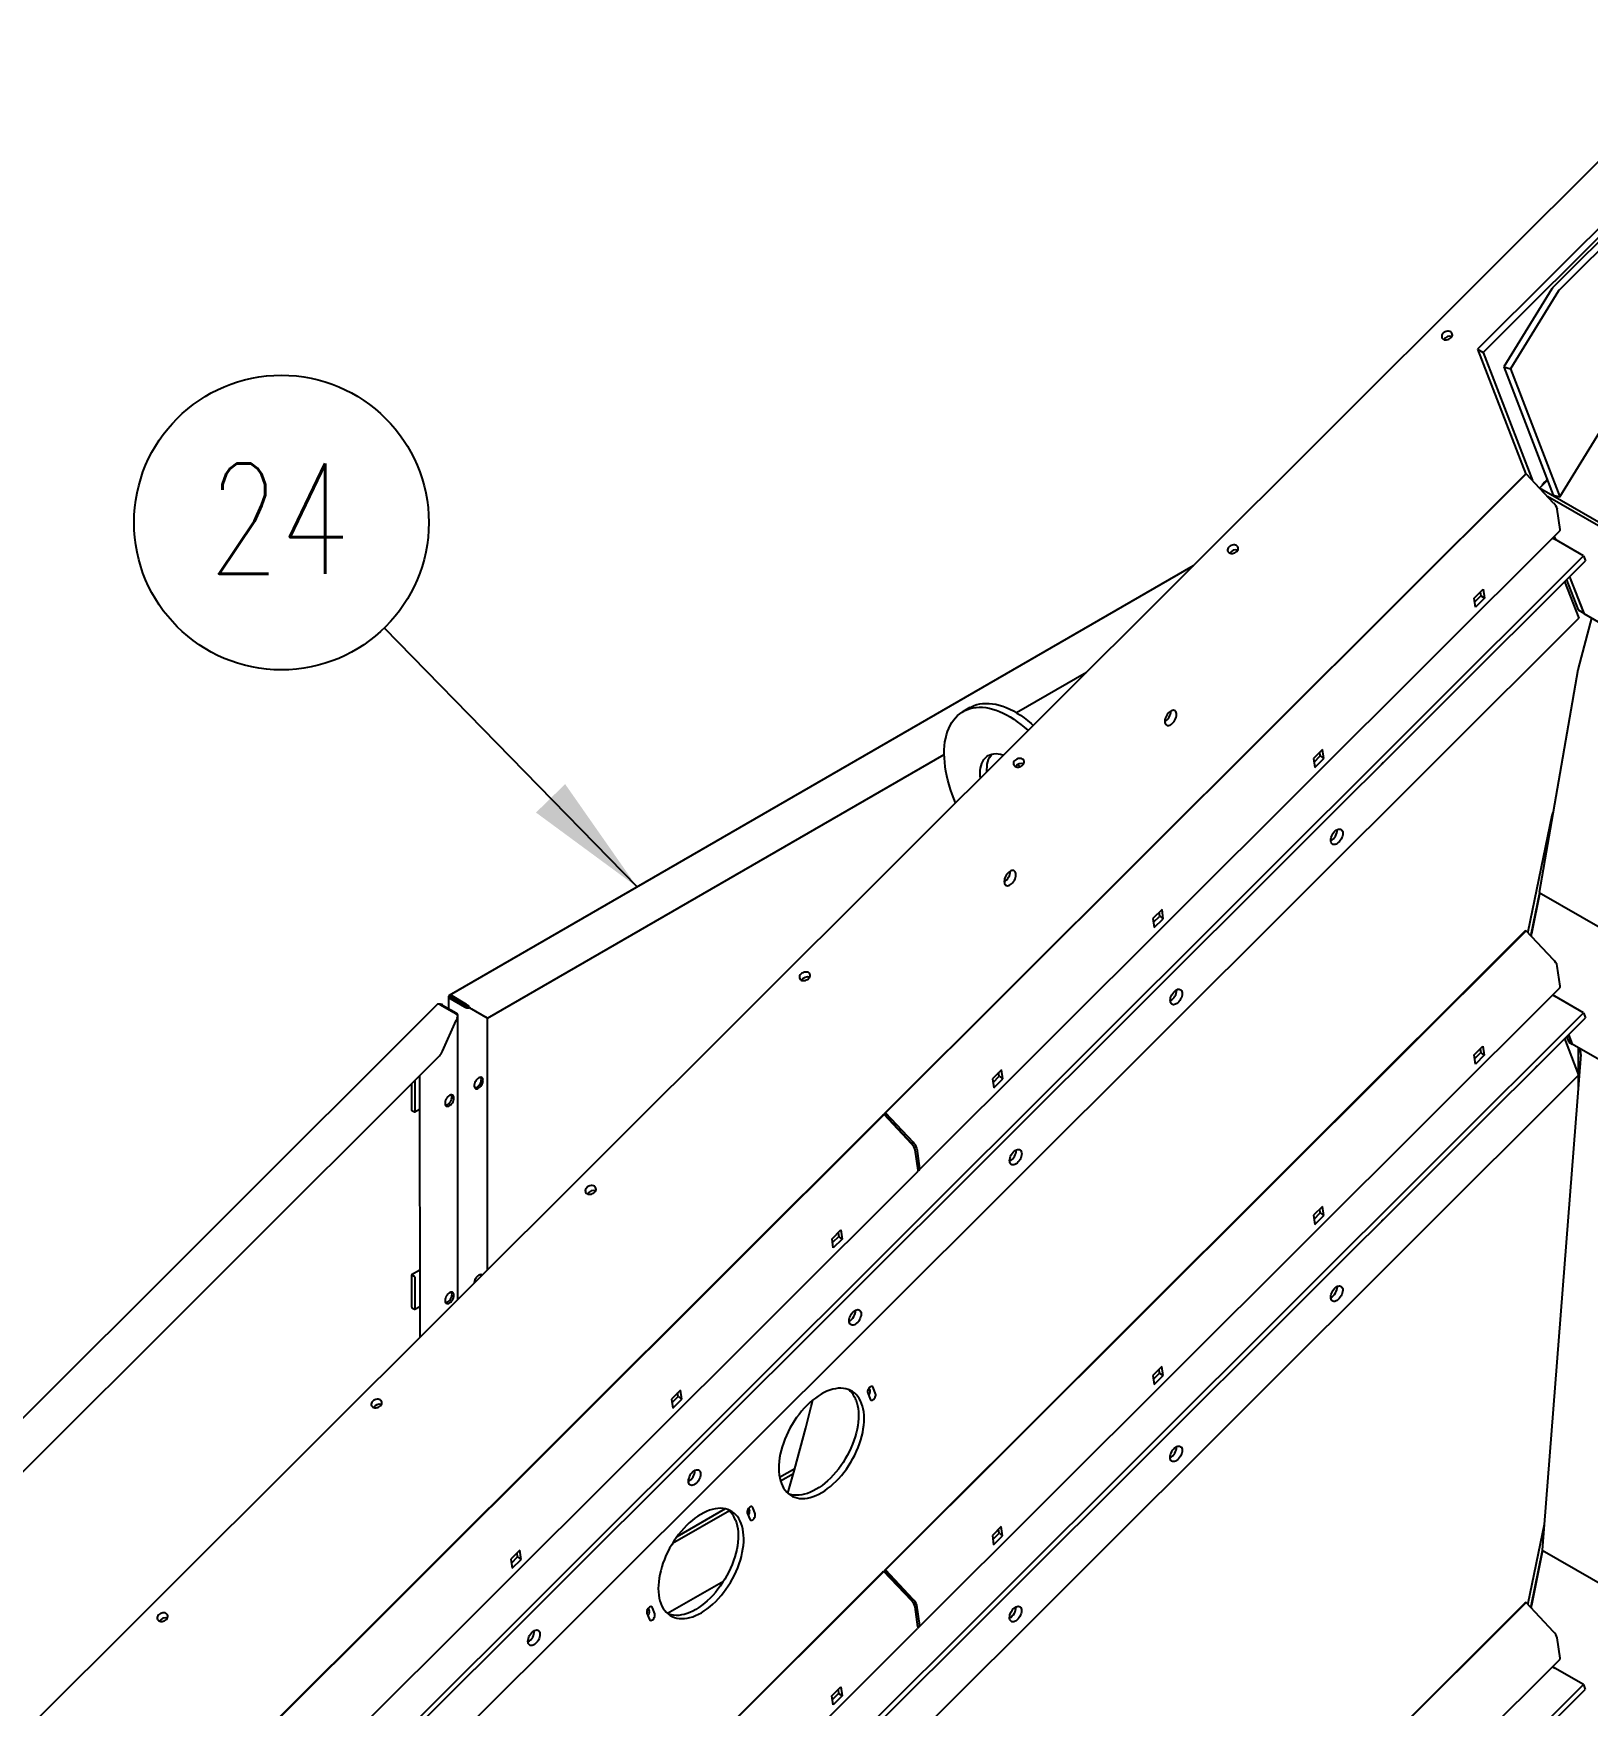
# Model space of a CAD drawing. Header units: millimetres. Extents: x 0 to 55611, y 0 to 32827.
# Drawn here: x 33443 to 35011, y 13699 to 15386 of the extents above; entities that cross this region are included whole.
import ezdxf

# ---------------------------------------------------------------- set-up
doc = ezdxf.new("R2010")
doc.units = ezdxf.units.MM
doc.header["$LTSCALE"] = 10
doc.linetypes.add('SLD-Continua', pattern=[0])
for name, color, linetype in [('EQUIPO', 30, 'SLD-Continua'), ('FIMSA-ACOTACIONES', 7, 'SLD-Continua'), ('STRUC', 5, 'SLD-Continua')]:
    doc.layers.add(name, color=color, linetype=linetype)
doc.styles.add('1', font='romans.shx', dxfattribs={"height": 125})
doc.styles.add('SLDTEXTSTYLE18', font='romans.shx', dxfattribs={"width": 0.75})
doc.dimstyles.new('50', dxfattribs={"dimscale": 0, "dimtxt": 125, "dimasz": 125, "dimexe": 125, "dimexo": 125, "dimgap": 50, "dimtad": 1, "dimdec": 0, "dimlfac": 49.861111, "dimzin": 1, "dimtxsty": '1', "dimcen": 2.5, "dimclrd": 1, "dimclre": 1, "dimadec": 0, "dimazin": 0, "dimtfac": 1, "dimtdec": 0, "dimtmove": 0, "dimatfit": 3, "dimfxl": 1, "dimtzin": 1, "dimarcsym": 0})

# ---------------------------------------------------------------- blocks, each defined once
blk = doc.blocks.new('SW_NOTE_0_63')
at = {"layer": 'FIMSA-ACOTACIONES', "color": 0}
blk.add_circle((-103.9, 106.4), 148.7, dxfattribs=at)
at = {"layer": 'FIMSA-ACOTACIONES', "color": 0, "insert": (-106.1, 165.9), "char_height": 111.12, "attachment_point": 2, "style": 'SLDTEXTSTYLE18'}
blk.add_mtext('24', dxfattribs=at)

msp = doc.modelspace()

# ---------------------------------------------------------------- linework, layer by layer
at = {"color": 7, "linetype": 'SLD-Continua', "lineweight": 25}
for p, q in [((33824.5, 14326.7), (33824.6, 14300.5)), ((33828.1, 14298.5), (33828.1, 14330.3)), ((33825, 14299.7), (33827.7, 14298.2)), ((33828, 14298.2), (33832.8, 14300.9)), ((33832.9, 14138.6), (33824.7, 14133.9)), ((33824.6, 14133.6), (33824.6, 14101.4)), ((33827.7, 14132.3), (33825, 14133.8)), ((33828.2, 14099.4), (33828.2, 14131.5)), ((33825, 14100.7), (33827.7, 14099.1)), ((33828, 14099.1), (33832.9, 14101.9))]:
    msp.add_line(p, q, dxfattribs=at)
for centre, radius, start, end in [((33825.5, 14300.6), 0.976, 182.615, 237.3957), ((33827.9, 14298.4), 0.277, 230.7889, 9.2219), ((33824.8, 14133.6), 0.277, 50.7889, 189.2219), ((33827.2, 14131.5), 0.976, 2.615, 57.3957), ((33825.6, 14101.5), 0.976, 182.615, 237.3957), ((33827.9, 14099.3), 0.277, 230.7889, 9.2219)]:
    msp.add_arc(centre, radius, start, end, dxfattribs=at)
at = {"layer": 'EQUIPO', "linetype": 'SLD-Continua', "lineweight": 25}
for p, q in [((32366.3, 12607.7), (35151.8, 15386.4)), ((35192.3, 15359.1), (34900.4, 15067.8)), ((35198, 15355.9), (34906, 15064.6)), ((35145, 15298.4), (34977, 15130.8)), ((35150.7, 15295.1), (34982.7, 15127.5)), ((34975.3, 15128.6), (34926.8, 15049.9)), ((34982.1, 15126.8), (34933.7, 15048.1)), ((34900.4, 15067.8), (34906, 15064.6)), ((34900.4, 15067.8), (34948.9, 14941.8)), ((34906, 15064.6), (34955.9, 14935.2)), ((34926.8, 15049.9), (34933.7, 15048.1)), ((34926.8, 15049.9), (34976.6, 14920.7)), ((34933.7, 15048.1), (34983.4, 14919)), ((34983.4, 14919), (35031.9, 14997.7)), ((34947.9, 14941.2), (34301.5, 14296.4)), ((34949.4, 14942.1), (34303, 14297.3)), ((34949.4, 14942.1), (34947.9, 14941.2)), ((34977.1, 14912.6), (34949.4, 14942.1)), ((34962.9, 14927.7), (34970.8, 14935.7)), ((34968.4, 14933.9), (34970.7, 14936.2)), ((35910.7, 14380.6), (34962.9, 14927.7)), ((35908.2, 14378.1), (34970.8, 14919.2)), ((34976.6, 14920.7), (34983.4, 14919)), ((34983.7, 14886), (34980.8, 14906.4)), ((34337, 14239.7), (34983.4, 14884.6)), ((34977.6, 14878.8), (34978.8, 14875.8)), ((35007.3, 14859.3), (34978.4, 14876)), ((32425.4, 12283.7), (35007.3, 14859.3)), ((32427.4, 12278.7), (35009.2, 14854.3)), ((35007.3, 14859.3), (35009.2, 14854.3)), ((34988.2, 14833.4), (35002.4, 14796.5)), ((34990, 14835.2), (35001.7, 14804.8)), ((34993.2, 14838.3), (35007.4, 14801.5)), ((34993.2, 14838.3), (35007.5, 14801.1)), ((34896.9, 14816.6), (34905.9, 14825.7)), ((34898.2, 14807.4), (34896.9, 14816.6)), ((34903.7, 14819.1), (34897.4, 14812.8)), ((34907.2, 14816.5), (34898.2, 14807.4)), ((34903.1, 14822.9), (34903.7, 14819.1)), ((34907.2, 14816.5), (34903.7, 14819.1)), ((34905.9, 14825.7), (34907.2, 14816.5)), ((35002.4, 14796.5), (32456.9, 12257.1)), ((35001.7, 14804.8), (35007.4, 14801.5)), ((35015.4, 14796.6), (35001.9, 14745.8)), ((35007.5, 14801.1), (35846.7, 14316.7)), ((35001.5, 14744.4), (34962.6, 14519.8)), ((34388, 14706.2), (34381.2, 14702.3)), ((34743.9, 14664), (34734.9, 14655)), ((34741.6, 14657.4), (34741.1, 14661.2)), ((34745.2, 14654.8), (34743.9, 14664)), ((34734.9, 14655), (34736.2, 14645.8)), ((34735.4, 14651.2), (34741.6, 14657.4)), ((34736.2, 14645.8), (34745.2, 14654.8)), ((34741.6, 14657.4), (34745.2, 14654.8)), ((34373.6, 14610.1), (34370.3, 14619)), ((34975.2, 14597.4), (34951.2, 14479.9)), ((34954.5, 14477.3), (34963.1, 14519.5)), ((34963.1, 14519.5), (34954.6, 14478)), ((34962.6, 14519.8), (35651.6, 14122.1)), ((34581.9, 14502.4), (34572.8, 14493.4)), ((34572.8, 14493.4), (34574.1, 14484.2)), ((34573.4, 14489.6), (34579.6, 14495.8)), ((34574.1, 14484.2), (34583.2, 14493.2)), ((34579.6, 14495.8), (34579.1, 14499.6)), ((34579.6, 14495.8), (34583.2, 14493.2)), ((34583.2, 14493.2), (34581.9, 14502.4)), ((34947.8, 14480.3), (34301.4, 13835.4)), ((34949.3, 14481.1), (34302.9, 13836.3)), ((34949.3, 14481.1), (34947.8, 14480.3)), ((34977, 14451.6), (34949.3, 14481.1)), ((34983.6, 14425), (34980.7, 14445.4)), ((34336.9, 13778.8), (34983.3, 14423.6)), ((34976.5, 14416.8), (34976.9, 14415.7)), ((35007.2, 14398.3), (34978.3, 14415)), ((32712.8, 12109.5), (35007.2, 14398.3)), ((32717.2, 12106.9), (35009.1, 14393.3)), ((35007.2, 14398.3), (35009.1, 14393.3)), ((34990.2, 14374.4), (34992.4, 14368.7)), ((34992.1, 14376.3), (34995.8, 14366.7)), ((34995.8, 14366.7), (34992.1, 14376.3)), ((34896.8, 14355.7), (34905.8, 14364.7)), ((34903.6, 14358.1), (34897.3, 14351.8)), ((34903, 14361.9), (34903.6, 14358.1)), ((34907.1, 14355.5), (34903.6, 14358.1)), ((34905.8, 14364.7), (34907.1, 14355.5)), ((34988.1, 14372.4), (35002.3, 14335.5)), ((34992.4, 14368.7), (34995.8, 14366.7)), ((35086.5, 14314.3), (34995.8, 14366.7)), ((35001.9, 14363.1), (35001.9, 14336.6)), ((35002.8, 14362.7), (35004.3, 14358.6)), ((34419.8, 14340.8), (34410.8, 14331.8)), ((34421.2, 14331.6), (34419.8, 14340.8)), ((34898.1, 14346.5), (34896.8, 14355.7)), ((34907.1, 14355.5), (34898.1, 14346.5)), ((35004.6, 14356.2), (34965.5, 13856.2)), ((35002.3, 14335.5), (32749.6, 12088.2)), ((34410.8, 14331.8), (34412.1, 14322.5)), ((34411.4, 14327.9), (34417.6, 14334.2)), ((34412.1, 14322.5), (34421.2, 14331.6)), ((34417.6, 14334.2), (34417, 14338)), ((34417.6, 14334.2), (34421.2, 14331.6)), ((35001.9, 14335.1), (35001.9, 14321.6)), ((34300, 14294.8), (33653.6, 13650)), ((34301.4, 14295.7), (33655, 13650.8)), ((34301.4, 14295.7), (34300, 14294.8)), ((34329.1, 14266.2), (34301.4, 14295.7)), ((34303, 14297.3), (34301.5, 14296.4)), ((34301.5, 14296.4), (34329.2, 14266.9)), ((34303, 14297.3), (34330.7, 14267.7)), ((34335.7, 14239.6), (34332.8, 14260)), ((34334.4, 14261.5), (34337.3, 14241.2)), ((33689, 13593.3), (34335.4, 14238.2)), ((34743.8, 14203), (34734.8, 14194)), ((34734.8, 14194), (34736.1, 14184.8)), ((34735.3, 14190.2), (34741.5, 14196.4)), ((34736.1, 14184.8), (34745.1, 14193.8)), ((34741.5, 14196.4), (34741, 14200.3)), ((34741.5, 14196.4), (34745.1, 14193.8)), ((34745.1, 14193.8), (34743.8, 14203)), ((34248.9, 14170.2), (34257.9, 14179.2)), ((34255.7, 14172.6), (34249.4, 14166.4)), ((34255.1, 14176.4), (34255.7, 14172.6)), ((34259.2, 14170), (34255.7, 14172.6)), ((34257.9, 14179.2), (34259.2, 14170)), ((34250.2, 14161), (34248.9, 14170.2)), ((34259.2, 14170), (34250.2, 14161)), ((34581.8, 14041.4), (34572.7, 14032.4)), ((34579.5, 14034.8), (34579, 14038.6)), ((34583.1, 14032.2), (34581.8, 14041.4)), ((34292.9, 14013.9), (34290.4, 14020.3)), ((34572.7, 14032.4), (34574, 14023.2)), ((34573.3, 14028.6), (34579.5, 14034.8)), ((34574, 14023.2), (34583.1, 14032.2)), ((34579.5, 14034.8), (34583.1, 14032.2)), ((34095.9, 14017.6), (34086.9, 14008.6)), ((34086.9, 14008.6), (34088.2, 13999.4)), ((34087.4, 14004.8), (34093.7, 14011)), ((34088.2, 13999.4), (34097.2, 14008.4)), ((34093.7, 14011), (34093.1, 14014.8)), ((34093.7, 14011), (34097.2, 14008.4)), ((34097.2, 14008.4), (34095.9, 14017.6)), ((34284.9, 14014.8), (34287.4, 14008.4)), ((34286.2, 14019.7), (34287.2, 14017.2)), ((34163.4, 13893.6), (34165.9, 13887.2)), ((34164.7, 13898.4), (34165.7, 13895.9)), ((34171.3, 13892.7), (34168.9, 13899)), ((34419.7, 13879.8), (34410.7, 13870.8)), ((34410.7, 13870.8), (34412, 13861.6)), ((34411.3, 13866.9), (34417.5, 13873.2)), ((34412, 13861.6), (34421.1, 13870.6)), ((34417.5, 13873.2), (34416.9, 13877)), ((34417.5, 13873.2), (34421.1, 13870.6)), ((34421.1, 13870.6), (34419.7, 13879.8)), ((34967.5, 13882.1), (34951.2, 13802.3)), ((33933.9, 13856), (33924.8, 13847)), ((33931.6, 13849.4), (33931.1, 13853.2)), ((33935.2, 13846.8), (33933.9, 13856)), ((34954.5, 13799.7), (34966, 13855.9)), ((34966, 13855.9), (34954.6, 13800.4)), ((34965.5, 13856.2), (35231.3, 13702.8)), ((34301.3, 13834.7), (33654.9, 13189.8)), ((33924.8, 13847), (33926.2, 13837.8)), ((33925.4, 13843.1), (33931.6, 13849.4)), ((33926.2, 13837.8), (33935.2, 13846.8)), ((33931.6, 13849.4), (33935.2, 13846.8)), ((34301.3, 13834.7), (34299.9, 13833.8)), ((34329, 13805.2), (34301.3, 13834.7)), ((34302.9, 13836.3), (34301.4, 13835.4)), ((34301.4, 13835.4), (34329.1, 13805.9)), ((34302.9, 13836.3), (34330.6, 13806.7)), ((34299.9, 13833.8), (33653.5, 13189)), ((34947.8, 13802.4), (34301.4, 13157.6)), ((34949.2, 13803.3), (34302.8, 13158.4)), ((34334.3, 13800.6), (34337.2, 13780.2)), ((34949.2, 13803.3), (34947.8, 13802.4)), ((34976.9, 13773.7), (34949.2, 13803.3)), ((34062.1, 13792.6), (34064.6, 13786.2)), ((34063.5, 13797.4), (34064.4, 13794.9)), ((34070.1, 13791.7), (34067.6, 13798)), ((34335.6, 13778.6), (34332.7, 13799)), ((33688.9, 13132.3), (34335.3, 13777.2)), ((34983.6, 13747.2), (34980.6, 13767.6)), ((34336.8, 13100.9), (34983.2, 13745.8)), ((34976.5, 13739.1), (34977, 13737.8)), ((35007.1, 13720.5), (34978.2, 13737.1)), ((34084.8, 12800.4), (35007.1, 13720.5)), ((34248.8, 13709.2), (34257.8, 13718.3)), ((34257.8, 13718.3), (34259.1, 13709)), ((35007.1, 13720.5), (35009, 13715.5)), ((34089.2, 12797.9), (35009, 13715.5)), ((34250.1, 13700), (34248.8, 13709.2)), ((34255.6, 13711.6), (34249.3, 13705.4)), ((34259.1, 13709), (34250.1, 13700)), ((34255, 13715.5), (34255.6, 13711.6)), ((34259.1, 13709), (34255.6, 13711.6))]:
    msp.add_line(p, q, dxfattribs=at)
at = {"layer": 'EQUIPO', "linetype": 'SLD-Continua', "lineweight": 25, "flags": 128}
for points in [[(34865.7, 15077.9), (34866.7, 15077.4), (34867.8, 15077.2), (34869, 15077.2), (34870.2, 15077.5), (34871.4, 15077.9), (34872.5, 15078.5), (34873.4, 15079.3), (34874.2, 15080.2), (34874.6, 15081.1), (34874.9, 15082.1), (34874.8, 15083.1), (34874.5, 15083.9), (34874, 15084.7), (34873.2, 15085.3), (34872.2, 15085.7), (34871.1, 15085.9), (34869.9, 15085.9), (34868.7, 15085.7), (34867.5, 15085.2), (34866.4, 15084.6), (34865.5, 15083.9), (34864.8, 15083), (34864.3, 15082), (34864.1, 15081), (34864.1, 15080.1), (34864.4, 15079.2), (34865, 15078.5), (34865.7, 15077.9)], [(34649.7, 14862.4), (34650.7, 14861.9), (34651.8, 14861.7), (34653, 14861.7), (34654.2, 14862), (34655.4, 14862.4), (34656.5, 14863), (34657.4, 14863.8), (34658.1, 14864.7), (34658.6, 14865.6), (34658.9, 14866.6), (34658.8, 14867.5), (34658.5, 14868.4), (34657.9, 14869.2), (34657.2, 14869.8), (34656.2, 14870.2), (34655.1, 14870.4), (34653.9, 14870.4), (34652.7, 14870.2), (34651.5, 14869.7), (34650.4, 14869.1), (34649.5, 14868.4), (34648.7, 14867.5), (34648.3, 14866.5), (34648, 14865.5), (34648.1, 14864.6), (34648.4, 14863.7), (34648.9, 14863), (34649.7, 14862.4)], [(34976, 14877.2), (34976.7, 14876.9), (34978.4, 14876)], [(34370.3, 14619), (34368.6, 14623.7), (34367.2, 14628.3), (34365.9, 14632.9), (34364.8, 14637.5), (34363.9, 14642.1), (34363.1, 14646.6), (34362.6, 14651), (34362.3, 14655.3), (34362.1, 14659.5), (34362.2, 14663.6), (34362.5, 14667.6), (34362.9, 14671.5), (34363.6, 14675.2), (34364.5, 14678.7), (34365.5, 14682.1), (34366.7, 14685.2), (34368.2, 14688.2), (34369.8, 14691), (34371.5, 14693.6), (34373.5, 14696), (34375.6, 14698.1), (34377.9, 14700), (34380.3, 14701.7), (34382.8, 14703.2), (34385.5, 14704.3), (34388.4, 14705.3), (34391.3, 14706), (34394.4, 14706.4), (34397.5, 14706.6), (34400.7, 14706.5), (34404.1, 14706.2), (34407.5, 14705.6), (34410.9, 14704.7), (34414.4, 14703.6), (34418, 14702.3), (34421.5, 14700.7), (34425.1, 14698.9), (34428.7, 14696.8), (34432.3, 14694.5), (34435.9, 14692), (34439.4, 14689.3), (34442.9, 14686.4), (34446.4, 14683.3), (34446.7, 14683)], [(34388, 14706.2), (34389.6, 14707.1), (34392.3, 14708.3), (34395.1, 14709.2), (34398.1, 14709.9), (34401.1, 14710.3), (34404.3, 14710.5), (34407.5, 14710.4), (34410.9, 14710.1), (34414.3, 14709.5), (34417.7, 14708.6), (34421.2, 14707.6), (34424.8, 14706.2), (34428.3, 14704.6), (34431.9, 14702.8), (34435.5, 14700.7), (34439.1, 14698.5), (34442.7, 14696), (34446.2, 14693.2), (34449.7, 14690.3), (34452, 14688.3)], [(34596.2, 14701.4), (34595.7, 14702.3), (34595.1, 14702.9), (34594.3, 14703.3), (34593.4, 14703.5), (34592.4, 14703.4), (34591.3, 14703), (34590.2, 14702.4), (34589.1, 14701.6), (34588.1, 14700.5), (34587.2, 14699.4), (34586.3, 14698), (34585.6, 14696.7), (34585.1, 14695.2), (34584.8, 14693.9), (34584.7, 14692.5), (34584.8, 14691.3), (34585.1, 14690.2), (34585.5, 14689.4), (34586.2, 14688.7), (34587, 14688.3), (34587.9, 14688.1), (34588.9, 14688.2), (34590, 14688.6), (34591.1, 14689.2), (34592.1, 14690), (34593.2, 14691.1), (34594.1, 14692.3), (34594.9, 14693.6), (34595.6, 14695), (34596.1, 14696.4), (34596.4, 14697.8), (34596.6, 14699.1), (34596.5, 14700.3), (34596.2, 14701.4)], [(34398.6, 14635), (34398.4, 14637.1), (34398.4, 14639.9), (34398.5, 14642.6), (34398.9, 14645.2), (34399.4, 14647.6), (34400.2, 14649.8), (34401.1, 14651.9), (34402.2, 14653.7), (34403.5, 14655.3), (34405, 14656.7), (34406.6, 14657.8), (34408.3, 14658.7), (34410.2, 14659.3), (34412.3, 14659.7), (34414.4, 14659.8), (34416.6, 14659.7), (34418.9, 14659.3), (34421.2, 14658.6), (34422, 14658.4)], [(34405.2, 14641.6), (34405.1, 14643.9), (34405.3, 14646.6), (34405.6, 14649.1), (34406.2, 14651.5), (34406.9, 14653.7), (34407.9, 14655.8), (34409, 14657.6), (34410.3, 14659.2), (34410.5, 14659.4)], [(34433.7, 14646.8), (34434.7, 14646.4), (34435.8, 14646.2), (34437, 14646.2), (34438.2, 14646.5), (34439.4, 14646.9), (34440.4, 14647.5), (34441.4, 14648.3), (34442.1, 14649.2), (34442.6, 14650.1), (34442.8, 14651.1), (34442.8, 14652), (34442.5, 14652.9), (34441.9, 14653.7), (34441.1, 14654.3), (34440.2, 14654.7), (34439, 14654.9), (34437.8, 14654.9), (34436.6, 14654.7), (34435.5, 14654.2), (34434.4, 14653.6), (34433.4, 14652.8), (34432.7, 14652), (34432.2, 14651), (34432, 14650), (34432, 14649.1), (34432.3, 14648.2), (34432.9, 14647.4), (34433.7, 14646.8)], [(34436.5, 14648.7), (34437.8, 14647.4), (34438.6, 14646.6)], [(34764, 14581.6), (34764.3, 14580.5), (34764.4, 14579.2), (34764.2, 14577.9), (34763.9, 14576.5), (34763.4, 14575), (34762.7, 14573.6), (34761.8, 14572.2), (34760.9, 14571), (34759.8, 14570), (34758.7, 14569.1), (34757.6, 14568.5), (34756.5, 14568.1), (34755.5, 14568), (34754.5, 14568.2), (34753.7, 14568.6), (34753, 14569.3), (34752.6, 14570.2), (34752.3, 14571.3), (34752.2, 14572.5), (34752.3, 14573.9), (34752.6, 14575.3), (34753.2, 14576.7), (34753.9, 14578.2), (34754.7, 14579.5), (34755.7, 14580.7), (34756.7, 14581.8), (34757.8, 14582.6), (34759, 14583.2), (34760.1, 14583.6), (34761.1, 14583.7), (34762, 14583.6), (34762.8, 14583.1), (34763.5, 14582.5), (34764, 14581.6)], [(34434.2, 14539.7), (34433.7, 14540.6), (34433.1, 14541.3), (34432.3, 14541.7), (34431.4, 14541.8), (34430.4, 14541.7), (34429.3, 14541.4), (34428.2, 14540.8), (34427.1, 14539.9), (34426.1, 14538.9), (34425.1, 14537.7), (34424.3, 14536.4), (34423.6, 14535), (34423.1, 14533.6), (34422.8, 14532.2), (34422.7, 14530.9), (34422.8, 14529.7), (34423, 14528.6), (34423.5, 14527.7), (34424.1, 14527.1), (34424.9, 14526.7), (34425.9, 14526.5), (34426.9, 14526.6), (34427.9, 14527), (34429, 14527.6), (34430.1, 14528.4), (34431.1, 14529.4), (34432.1, 14530.6), (34432.9, 14531.9), (34433.6, 14533.3), (34434.1, 14534.7), (34434.4, 14536.1), (34434.5, 14537.5), (34434.5, 14538.7), (34434.2, 14539.7)], [(34951.2, 14479.9), (34951.1, 14479.3), (34951.1, 14479.2)], [(34217.7, 14431.3), (34218.6, 14430.9), (34219.7, 14430.7), (34220.9, 14430.7), (34222.2, 14430.9), (34223.3, 14431.4), (34224.4, 14432), (34225.3, 14432.8), (34226.1, 14433.6), (34226.6, 14434.6), (34226.8, 14435.6), (34226.8, 14436.5), (34226.4, 14437.4), (34225.9, 14438.2), (34225.1, 14438.8), (34224.1, 14439.2), (34223, 14439.4), (34221.8, 14439.4), (34220.6, 14439.2), (34219.4, 14438.7), (34218.3, 14438.1), (34217.4, 14437.3), (34216.7, 14436.5), (34216.2, 14435.5), (34216, 14434.5), (34216, 14433.6), (34216.3, 14432.7), (34216.9, 14431.9), (34217.7, 14431.3)], [(34602, 14419.9), (34602.2, 14418.9), (34602.3, 14417.6), (34602.2, 14416.2), (34601.9, 14414.8), (34601.4, 14413.4), (34600.7, 14412), (34599.8, 14410.6), (34598.8, 14409.4), (34597.8, 14408.3), (34596.7, 14407.5), (34595.6, 14406.9), (34594.5, 14406.5), (34593.4, 14406.4), (34592.5, 14406.6), (34591.7, 14407), (34591, 14407.6), (34590.5, 14408.5), (34590.3, 14409.6), (34590.2, 14410.9), (34590.3, 14412.2), (34590.6, 14413.7), (34591.1, 14415.1), (34591.8, 14416.5), (34592.7, 14417.9), (34593.7, 14419.1), (34594.7, 14420.1), (34595.8, 14421), (34596.9, 14421.6), (34598, 14422), (34599.1, 14422.1), (34600, 14421.9), (34600.8, 14421.5), (34601.5, 14420.8), (34602, 14419.9)], [(34975.9, 14416.2), (34976.6, 14415.9), (34978.3, 14415)], [(34439.9, 14258.3), (34440.2, 14257.2), (34440.3, 14256), (34440.2, 14254.6), (34439.9, 14253.2), (34439.3, 14251.7), (34438.6, 14250.3), (34437.8, 14249), (34436.8, 14247.8), (34435.8, 14246.7), (34434.7, 14245.9), (34433.5, 14245.2), (34432.4, 14244.9), (34431.4, 14244.8), (34430.5, 14244.9), (34429.6, 14245.3), (34429, 14246), (34428.5, 14246.9), (34428.2, 14248), (34428.1, 14249.2), (34428.3, 14250.6), (34428.6, 14252), (34429.1, 14253.5), (34429.8, 14254.9), (34430.7, 14256.2), (34431.6, 14257.5), (34432.7, 14258.5), (34433.8, 14259.4), (34434.9, 14260), (34436, 14260.4), (34437, 14260.5), (34438, 14260.3), (34438.8, 14259.9), (34439.5, 14259.2), (34439.9, 14258.3)], [(34335.7, 14239.4), (34335.9, 14239.4), (34336.6, 14239.5), (34337.1, 14239.8), (34337.3, 14240.4), (34337.3, 14241.2)], [(34001.6, 14215.8), (34002.6, 14215.4), (34003.7, 14215.2), (34004.9, 14215.2), (34006.1, 14215.4), (34007.3, 14215.9), (34008.4, 14216.5), (34009.3, 14217.3), (34010, 14218.1), (34010.5, 14219.1), (34010.8, 14220.1), (34010.7, 14221), (34010.4, 14221.9), (34009.9, 14222.7), (34009.1, 14223.3), (34008.1, 14223.7), (34007, 14223.9), (34005.8, 14223.9), (34004.6, 14223.6), (34003.4, 14223.2), (34002.3, 14222.6), (34001.4, 14221.8), (34000.7, 14220.9), (34000.2, 14220), (33999.9, 14219), (34000, 14218.1), (34000.3, 14217.2), (34000.8, 14216.4), (34001.6, 14215.8)], [(34763.9, 14120.6), (34764.2, 14119.5), (34764.3, 14118.3), (34764.1, 14116.9), (34763.8, 14115.5), (34763.3, 14114), (34762.6, 14112.6), (34761.7, 14111.3), (34760.8, 14110), (34759.7, 14109), (34758.6, 14108.1), (34757.5, 14107.5), (34756.4, 14107.1), (34755.4, 14107), (34754.4, 14107.2), (34753.6, 14107.6), (34752.9, 14108.3), (34752.5, 14109.2), (34752.2, 14110.3), (34752.1, 14111.5), (34752.2, 14112.9), (34752.5, 14114.3), (34753.1, 14115.8), (34753.8, 14117.2), (34754.6, 14118.5), (34755.6, 14119.7), (34756.6, 14120.8), (34757.7, 14121.6), (34758.9, 14122.3), (34760, 14122.6), (34761, 14122.7), (34761.9, 14122.6), (34762.7, 14122.2), (34763.4, 14121.5), (34763.9, 14120.6)], [(34277.9, 14096.7), (34278.2, 14095.6), (34278.3, 14094.3), (34278.2, 14093), (34277.8, 14091.6), (34277.3, 14090.1), (34276.6, 14088.7), (34275.8, 14087.3), (34274.8, 14086.1), (34273.7, 14085.1), (34272.6, 14084.2), (34271.5, 14083.6), (34270.4, 14083.2), (34269.4, 14083.1), (34268.4, 14083.3), (34267.6, 14083.7), (34267, 14084.4), (34266.5, 14085.3), (34266.2, 14086.4), (34266.1, 14087.6), (34266.3, 14089), (34266.6, 14090.4), (34267.1, 14091.9), (34267.8, 14093.3), (34268.6, 14094.6), (34269.6, 14095.8), (34270.7, 14096.9), (34271.8, 14097.7), (34272.9, 14098.4), (34274, 14098.7), (34275, 14098.8), (34276, 14098.7), (34276.8, 14098.2), (34277.4, 14097.6), (34277.9, 14096.7)], [(34290.4, 14020.3), (34290.1, 14020.9), (34289.5, 14021.2), (34288.9, 14021.3), (34288.2, 14021.1), (34287.4, 14020.7), (34286.7, 14020.1), (34286, 14019.3), (34285.4, 14018.4), (34285, 14017.4), (34284.8, 14016.5), (34284.8, 14015.6), (34284.9, 14014.8)], [(33785.6, 14000.3), (33786.6, 13999.9), (33787.7, 13999.7), (33788.9, 13999.7), (33790.1, 13999.9), (33791.3, 14000.4), (33792.3, 14001), (33793.3, 14001.7), (33794, 14002.6), (33794.5, 14003.6), (33794.7, 14004.6), (33794.7, 14005.5), (33794.4, 14006.4), (33793.8, 14007.1), (33793, 14007.7), (33792.1, 14008.2), (33790.9, 14008.4), (33789.8, 14008.4), (33788.5, 14008.1), (33787.4, 14007.7), (33786.3, 14007.1), (33785.4, 14006.3), (33784.6, 14005.4), (33784.1, 14004.5), (33783.9, 14003.5), (33783.9, 14002.6), (33784.2, 14001.7), (33784.8, 14000.9), (33785.6, 14000.3)], [(34278.8, 14004.2), (34277.7, 14006.8), (34276.4, 14009.1), (34274.9, 14011.2), (34273.3, 14013.1), (34271.5, 14014.7), (34269.5, 14016.1), (34267.4, 14017.3), (34265.2, 14018.2), (34262.9, 14018.9), (34260.4, 14019.3), (34257.8, 14019.5), (34255.1, 14019.4), (34252.4, 14019), (34249.6, 14018.4), (34246.7, 14017.5), (34243.8, 14016.4), (34240.9, 14015), (34237.9, 14013.4), (34235, 14011.6), (34232.1, 14009.5), (34229.2, 14007.3), (34226.3, 14004.8), (34223.5, 14002.1), (34220.8, 13999.3), (34218.1, 13996.2), (34215.6, 13993.1), (34213.1, 13989.8), (34210.8, 13986.4), (34208.6, 13982.8), (34206.5, 13979.2), (34204.6, 13975.5), (34202.9, 13971.8), (34201.3, 13968), (34199.8, 13964.2), (34198.6, 13960.4), (34197.5, 13956.6), (34196.7, 13952.9), (34196, 13949.2), (34195.5, 13945.6), (34195.2, 13942), (34195.2, 13938.6), (34195.3, 13935.3), (34195.6, 13932.1), (34196.1, 13929), (34196.8, 13926.1), (34197.8, 13923.4), (34198.9, 13920.9), (34200.1, 13918.6), (34201.6, 13916.5), (34203.2, 13914.6), (34205, 13913), (34207, 13911.5), (34209.1, 13910.4), (34211.3, 13909.4), (34213.7, 13908.8), (34216.1, 13908.3), (34218.7, 13908.2), (34221.4, 13908.3), (34224.1, 13908.7), (34226.9, 13909.3), (34229.8, 13910.2), (34232.7, 13911.3), (34235.6, 13912.6), (34238.6, 13914.3), (34241.5, 13916.1), (34244.5, 13918.2), (34247.4, 13920.4), (34250.2, 13922.9), (34253, 13925.6), (34255.7, 13928.4), (34258.4, 13931.4), (34260.9, 13934.6), (34263.4, 13937.9), (34265.7, 13941.3), (34267.9, 13944.8), (34270, 13948.5), (34271.9, 13952.1), (34273.7, 13955.9), (34275.3, 13959.7), (34276.7, 13963.5), (34277.9, 13967.3), (34279, 13971), (34279.9, 13974.8), (34280.5, 13978.5), (34281, 13982.1), (34281.3, 13985.7), (34281.4, 13989.1), (34281.2, 13992.4), (34280.9, 13995.6), (34280.4, 13998.7), (34279.7, 14001.5), (34278.8, 14004.2)], [(34204.2, 13913.6), (34205, 13916.1), (34211, 13937.1), (34216.8, 13958.3), (34222.4, 13979.6), (34227.9, 14001.1), (34229.5, 14007.5)], [(34273.1, 14007.5), (34274, 14004.8), (34274.7, 14001.9), (34275.3, 13998.9), (34275.6, 13995.7), (34275.7, 13992.4), (34275.6, 13988.9), (34275.4, 13985.4), (34274.9, 13981.8), (34274.2, 13978.1), (34273.3, 13974.3), (34272.3, 13970.5), (34271, 13966.7), (34269.6, 13962.9), (34268, 13959.1), (34266.2, 13955.4), (34264.3, 13951.7), (34262.3, 13948.1), (34260.1, 13944.6), (34257.7, 13941.2), (34255.3, 13937.9), (34252.7, 13934.7), (34250.1, 13931.7), (34247.3, 13928.8), (34244.5, 13926.2), (34241.7, 13923.7), (34238.8, 13921.4), (34235.9, 13919.4), (34232.9, 13917.5), (34230, 13915.9), (34227.1, 13914.5), (34224.2, 13913.4), (34221.3, 13912.5), (34218.5, 13911.9), (34215.7, 13911.6), (34213.1, 13911.5), (34210.5, 13911.6), (34208, 13912), (34205.7, 13912.7), (34205.1, 13912.9)], [(34287.4, 14008.4), (34287.7, 14007.9), (34288.2, 14007.5), (34288.9, 14007.4), (34289.6, 14007.6), (34290.4, 14008), (34291.1, 14008.6), (34291.8, 14009.4), (34292.4, 14010.3), (34292.8, 14011.3), (34293, 14012.2), (34293, 14013.1), (34292.9, 14013.9)], [(34601.9, 13959), (34602.1, 13957.9), (34602.2, 13956.6), (34602.1, 13955.3), (34601.8, 13953.8), (34601.3, 13952.4), (34600.6, 13951), (34599.7, 13949.6), (34598.7, 13948.4), (34597.7, 13947.4), (34596.6, 13946.5), (34595.5, 13945.9), (34594.4, 13945.5), (34593.3, 13945.4), (34592.4, 13945.6), (34591.6, 13946), (34590.9, 13946.7), (34590.4, 13947.6), (34590.2, 13948.6), (34590.1, 13949.9), (34590.2, 13951.3), (34590.5, 13952.7), (34591, 13954.1), (34591.7, 13955.5), (34592.6, 13956.9), (34593.6, 13958.1), (34594.6, 13959.2), (34595.7, 13960), (34596.8, 13960.6), (34597.9, 13961), (34599, 13961.1), (34599.9, 13960.9), (34600.7, 13960.5), (34601.4, 13959.9), (34601.9, 13959)], [(34115.9, 13935.1), (34116.2, 13934), (34116.3, 13932.7), (34116.1, 13931.4), (34115.8, 13929.9), (34115.3, 13928.5), (34114.6, 13927.1), (34113.7, 13925.7), (34112.8, 13924.5), (34111.7, 13923.4), (34110.6, 13922.6), (34109.5, 13922), (34108.4, 13921.6), (34107.4, 13921.5), (34106.4, 13921.7), (34105.6, 13922.1), (34104.9, 13922.8), (34104.5, 13923.6), (34104.2, 13924.7), (34104.1, 13926), (34104.2, 13927.3), (34104.6, 13928.8), (34105.1, 13930.2), (34105.8, 13931.6), (34106.6, 13933), (34107.6, 13934.2), (34108.6, 13935.3), (34109.7, 13936.1), (34110.9, 13936.7), (34112, 13937.1), (34113, 13937.2), (34113.9, 13937), (34114.8, 13936.6), (34115.4, 13935.9), (34115.9, 13935.1)], [(34157.2, 13883), (34156.1, 13885.5), (34154.9, 13887.9), (34153.4, 13890), (34151.8, 13891.8), (34150, 13893.5), (34148, 13894.9), (34145.9, 13896.1), (34143.7, 13897), (34141.3, 13897.7), (34138.9, 13898.1), (34136.3, 13898.3), (34133.6, 13898.2), (34130.9, 13897.8), (34128.1, 13897.2), (34125.2, 13896.3), (34122.3, 13895.2), (34119.4, 13893.8), (34116.4, 13892.2), (34113.5, 13890.4), (34110.6, 13888.3), (34107.7, 13886), (34104.8, 13883.5), (34102, 13880.9), (34099.3, 13878), (34096.6, 13875), (34094.1, 13871.9), (34091.6, 13868.6), (34089.3, 13865.1), (34087.1, 13861.6), (34085, 13858), (34083.1, 13854.3), (34081.3, 13850.6), (34079.7, 13846.8), (34078.3, 13843), (34077.1, 13839.2), (34076, 13835.4), (34075.2, 13831.7), (34074.5, 13828), (34074, 13824.3), (34073.7, 13820.8), (34073.6, 13817.4), (34073.8, 13814), (34074.1, 13810.8), (34074.6, 13807.8), (34075.3, 13804.9), (34076.2, 13802.2), (34077.3, 13799.7), (34078.6, 13797.4), (34080.1, 13795.3), (34081.7, 13793.4), (34083.5, 13791.7), (34085.5, 13790.3), (34087.6, 13789.1), (34089.8, 13788.2), (34092.2, 13787.5), (34094.6, 13787.1), (34097.2, 13787), (34099.9, 13787.1), (34102.6, 13787.4), (34105.4, 13788.1), (34108.3, 13788.9), (34111.2, 13790.1), (34114.1, 13791.4), (34117.1, 13793), (34120, 13794.9), (34122.9, 13796.9), (34125.8, 13799.2), (34128.7, 13801.7), (34131.5, 13804.4), (34134.2, 13807.2), (34136.9, 13810.2), (34139.4, 13813.4), (34141.9, 13816.7), (34144.2, 13820.1), (34146.4, 13823.6), (34148.5, 13827.2), (34150.4, 13830.9), (34152.1, 13834.7), (34153.7, 13838.4), (34155.2, 13842.2), (34156.4, 13846), (34157.5, 13849.8), (34158.3, 13853.6), (34159, 13857.3), (34159.5, 13860.9), (34159.8, 13864.4), (34159.8, 13867.9), (34159.7, 13871.2), (34159.4, 13874.4), (34158.9, 13877.4), (34158.2, 13880.3), (34157.2, 13883)], [(34151.6, 13886.3), (34152.5, 13883.6), (34153.2, 13880.7), (34153.7, 13877.7), (34154.1, 13874.5), (34154.2, 13871.1), (34154.1, 13867.7), (34153.8, 13864.2), (34153.4, 13860.5), (34152.7, 13856.8), (34151.8, 13853.1), (34150.8, 13849.3), (34149.5, 13845.5), (34148.1, 13841.7), (34146.5, 13837.9), (34144.7, 13834.2), (34142.8, 13830.5), (34140.7, 13826.9), (34138.5, 13823.4), (34136.2, 13819.9), (34133.8, 13816.6), (34131.2, 13813.5), (34128.6, 13810.5), (34125.8, 13807.6), (34123, 13805), (34120.2, 13802.5), (34117.3, 13800.2), (34114.4, 13798.1), (34111.4, 13796.3), (34108.5, 13794.7), (34105.5, 13793.3), (34102.6, 13792.2), (34099.8, 13791.3), (34097, 13790.7), (34094.2, 13790.3), (34091.5, 13790.2), (34089, 13790.4), (34086.5, 13790.8), (34084.1, 13791.5), (34083.6, 13791.7)], [(34168.9, 13899), (34168.5, 13899.6), (34168, 13900), (34167.4, 13900.1), (34166.7, 13899.9), (34165.9, 13899.5), (34165.2, 13898.9), (34164.5, 13898.1), (34163.9, 13897.2), (34163.5, 13896.2), (34163.3, 13895.2), (34163.2, 13894.3), (34163.4, 13893.6)], [(34165.9, 13887.2), (34166.2, 13886.6), (34166.7, 13886.3), (34167.4, 13886.2), (34168.1, 13886.3), (34168.9, 13886.7), (34169.6, 13887.3), (34170.3, 13888.1), (34170.8, 13889.1), (34171.2, 13890), (34171.5, 13891), (34171.5, 13891.9), (34171.3, 13892.7)], [(34951.2, 13802.3), (34951.1, 13801.6), (34951, 13801.4)], [(33569.6, 13784.8), (33570.5, 13784.4), (33571.7, 13784.2), (33572.8, 13784.2), (33574.1, 13784.4), (33575.2, 13784.9), (33576.3, 13785.5), (33577.2, 13786.2), (33578, 13787.1), (33578.5, 13788.1), (33578.7, 13789), (33578.7, 13790), (33578.4, 13790.9), (33577.8, 13791.6), (33577, 13792.2), (33576, 13792.7), (33574.9, 13792.9), (33573.7, 13792.8), (33572.5, 13792.6), (33571.3, 13792.2), (33570.3, 13791.6), (33569.3, 13790.8), (33568.6, 13789.9), (33568.1, 13789), (33567.9, 13788), (33567.9, 13787), (33568.2, 13786.2), (33568.8, 13785.4), (33569.6, 13784.8)], [(34067.6, 13798), (34067.3, 13798.6), (34066.8, 13799), (34066.1, 13799.1), (34065.4, 13798.9), (34064.6, 13798.5), (34063.9, 13797.9), (34063.2, 13797.1), (34062.6, 13796.2), (34062.2, 13795.2), (34062, 13794.2), (34062, 13793.3), (34062.1, 13792.6)], [(34064.6, 13786.2), (34065, 13785.6), (34065.5, 13785.3), (34066.1, 13785.2), (34066.8, 13785.3), (34067.6, 13785.7), (34068.3, 13786.3), (34069, 13787.1), (34069.6, 13788), (34070, 13789), (34070.2, 13790), (34070.2, 13790.9), (34070.1, 13791.7)], [(34439.8, 13797.3), (34440.1, 13796.2), (34440.2, 13795), (34440.1, 13793.6), (34439.8, 13792.2), (34439.2, 13790.8), (34438.5, 13789.3), (34437.7, 13788), (34436.7, 13786.8), (34435.7, 13785.7), (34434.6, 13784.9), (34433.4, 13784.3), (34432.3, 13783.9), (34431.3, 13783.8), (34430.4, 13783.9), (34429.6, 13784.4), (34428.9, 13785), (34428.4, 13785.9), (34428.1, 13787), (34428, 13788.3), (34428.2, 13789.6), (34428.5, 13791), (34429, 13792.5), (34429.7, 13793.9), (34430.6, 13795.3), (34431.5, 13796.5), (34432.6, 13797.5), (34433.7, 13798.4), (34434.8, 13799), (34435.9, 13799.4), (34436.9, 13799.5), (34437.9, 13799.3), (34438.7, 13798.9), (34439.4, 13798.2), (34439.8, 13797.3)], [(33953.9, 13773.4), (33954.2, 13772.3), (33954.2, 13771.1), (33954.1, 13769.7), (33953.8, 13768.3), (33953.3, 13766.8), (33952.6, 13765.4), (33951.7, 13764.1), (33950.8, 13762.9), (33949.7, 13761.8), (33948.6, 13761), (33947.5, 13760.3), (33946.4, 13760), (33945.3, 13759.9), (33944.4, 13760), (33943.6, 13760.5), (33942.9, 13761.1), (33942.4, 13762), (33942.2, 13763.1), (33942.1, 13764.4), (33942.2, 13765.7), (33942.5, 13767.1), (33943.1, 13768.6), (33943.8, 13770), (33944.6, 13771.3), (33945.6, 13772.6), (33946.6, 13773.6), (33947.7, 13774.5), (33948.8, 13775.1), (33949.9, 13775.5), (33951, 13775.6), (33951.9, 13775.4), (33952.7, 13775), (33953.4, 13774.3), (33953.9, 13773.4)], [(34335.7, 13778.4), (34335.8, 13778.4), (34336.5, 13778.5), (34337, 13778.8), (34337.2, 13779.4), (34337.2, 13780.2)], [(34975.8, 13738.4), (34976.6, 13738), (34978.2, 13737.1)]]:
    msp.add_lwpolyline(points, dxfattribs=at)
at = {"layer": 'EQUIPO', "linetype": 'SLD-Continua', "lineweight": 25}
for centre, radius, start, end in [((34985.4, 15122.3), 12, 134.7075, 148.1593), ((34985.4, 15124.8), 3.86, 134.7075, 148.1593), ((34872.4, 15074.1), 6.83, 72.468, 149.675), ((34983.4, 14919), 21.2, 135.2007, 146.9096), ((34967.7, 14902.6), 13.7, 15.878, 46.584), ((34982.2, 14885.6), 1.54, 318.7264, 16.0593), ((34656.3, 14858.6), 6.83, 72.468, 149.6751), ((34951.2, 14813.6), 12.2, 308.3817, 321.4798), ((35017.5, 14741.6), 16.2, 165.0158, 170.0948), ((34578.4, 14702.9), 12.5, 300.3194, 359.686), ((34440.3, 14643.1), 6.83, 72.468, 149.6751), ((34796, 14658.8), 12.2, 308.3817, 321.4798), ((34987.5, 14594.8), 12.5, 149.6619, 167.8591), ((34745.9, 14583), 12.8, 299.5054, 0.5), ((34416.3, 14541.3), 12.5, 300.3194, 359.686), ((34965.7, 14475.6), 11.4, 168.0867, 179.5163), ((34963.3, 14475.5), 9.03, 168.2186, 177.8878), ((34967.6, 14441.7), 13.7, 15.878, 46.584), ((34224.3, 14427.6), 6.83, 72.4681, 149.675), ((34982.1, 14424.6), 1.54, 318.7264, 16.0593), ((34583.9, 14421.4), 12.8, 299.5054, 0.5), ((34999.1, 14356.8), 5.53, 354.1287, 19.3827), ((34951.1, 14352.6), 12.2, 308.3817, 321.4798), ((34319.7, 14256.2), 13.7, 15.878, 46.584), ((34325, 14262.5), 6.05, 15.878, 46.584), ((34321.3, 14257.8), 13.7, 15.878, 46.584), ((34421.9, 14259.7), 12.8, 299.5054, 0.5), ((34334.3, 14239.2), 1.54, 318.7264, 16.0593), ((34008.2, 14212.1), 6.83, 72.4681, 149.675), ((34795.9, 14197.8), 12.2, 308.3817, 321.4798), ((34745.8, 14122), 12.8, 299.5054, 0.5), ((34259.9, 14098.1), 12.8, 299.5054, 0.5), ((33792.2, 13996.5), 6.83, 72.4681, 149.675), ((34249.9, 13999.2), 24.6, 19.7519, 49.9622), ((34281.9, 14016), 5.48, 317.4464, 12.143), ((34583.8, 13960.4), 12.8, 299.5054, 0.5), ((34097.8, 13936.5), 12.8, 299.5054, 0.5), ((34128.4, 13878), 24.6, 19.7519, 49.9622), ((34160.3, 13894.8), 5.48, 317.4464, 12.143), ((34319.6, 13795.2), 13.7, 15.878, 46.584), ((34324.9, 13801.5), 6.05, 15.878, 46.584), ((34321.2, 13796.8), 13.7, 15.878, 46.584), ((34965.5, 13798), 11.2, 168.0305, 181.139), ((33576.2, 13781), 6.83, 72.4681, 149.675), ((34059.1, 13793.8), 5.48, 317.4465, 12.1429), ((34421.8, 13798.8), 12.8, 299.5054, 0.5), ((34963, 13797.9), 8.71, 168.0714, 179.9631), ((33935.8, 13774.8), 12.8, 299.5054, 0.5), ((34334.2, 13778.2), 1.54, 318.7264, 16.0593), ((34967.5, 13763.8), 13.7, 15.878, 46.584), ((33878.5, 13743.5), 12.2, 308.3817, 321.4798), ((34982.1, 13746.8), 1.54, 318.7264, 16.0593)]:
    msp.add_arc(centre, radius, start, end, dxfattribs=at)
at = {"layer": 'STRUC', "linetype": 'SLD-Continua', "lineweight": 25}
for p, q in [((34613.2, 14849.1), (33862.7, 14415.8)), ((34435, 14701.1), (34505.8, 14742)), ((33901.1, 14392.9), (34362.2, 14659)), ((33862, 14414.6), (33862, 14402.6)), ((33882.8, 14403.5), (33862.2, 14415.4)), ((33863.5, 14412.7), (33878.1, 14404.2)), ((33865.2, 14415.6), (33879.8, 14407.1)), ((33850.8, 14407.1), (32100.4, 12660.2)), ((33853.3, 14406.7), (33867.2, 14398.7)), ((33855.9, 14406.1), (33869.8, 14398.1)), ((33871.4, 14109.1), (33871.4, 14395.9)), ((33885, 14402.2), (33899.7, 14393.7)), ((33901.1, 14138.7), (33901.1, 14392.9)), ((33856, 14359.7), (33869.8, 14390.5)), ((32138.6, 12644.1), (33852.8, 14354.9)), ((33832.8, 14335), (33832.9, 14070.7)), ((33794.2, 14003.1), (33791.8, 14000.6)), ((34211.3, 13938.2), (34196, 13929.4)), ((34209.9, 13933.2), (34197, 13925.8)), ((34145.3, 13895.9), (34087.8, 13862.7)), ((34141.2, 13897.7), (34092.3, 13869.5)), ((34139.4, 13824.6), (34083, 13792.1))]:
    msp.add_line(p, q, dxfattribs=at)
at = {"layer": 'STRUC', "linetype": 'SLD-Continua', "lineweight": 25, "flags": 128}
for points in [[(33850.8, 14407.1), (33851, 14407.3), (33851.3, 14407.3), (33851.6, 14407.4), (33852, 14407.3), (33852.4, 14407.2), (33852.9, 14407), (33853.3, 14406.7)], [(33882.8, 14403.5), (33883.6, 14403), (33884.4, 14402.6), (33885, 14402.2)], [(33899.7, 14393.7), (33900.3, 14393.4), (33900.7, 14393.1), (33901, 14392.9), (33901.1, 14392.9)], [(33901.1, 14392.9), (33901, 14392.9), (33900.7, 14393.1), (33900.3, 14393.4), (33899.7, 14393.7)], [(33896.8, 14330), (33896.7, 14331.1), (33896.4, 14332), (33895.9, 14332.6), (33895.3, 14333.1), (33894.5, 14333.2), (33893.6, 14333.1), (33892.6, 14332.7), (33891.6, 14332.1), (33890.7, 14331.3), (33889.8, 14330.3), (33889.1, 14329.1), (33888.5, 14327.9), (33888.1, 14326.6), (33887.9, 14325.4), (33887.9, 14324.3), (33888.1, 14323.3), (33888.5, 14322.5), (33889.1, 14322), (33889.8, 14321.7), (33890.7, 14321.6), (33891.6, 14321.9), (33892.6, 14322.4), (33893.6, 14323.1), (33894.5, 14324.1), (33895.3, 14325.2), (33895.9, 14326.4), (33896.4, 14327.6), (33896.7, 14328.8), (33896.8, 14330)], [(33888.4, 14322.6), (33889, 14322.6), (33889.9, 14322.9), (33890.9, 14323.4), (33891.8, 14324.1), (33892.7, 14325.1), (33893.5, 14326.1), (33894.2, 14327.3), (33894.7, 14328.6), (33895, 14329.8), (33895.1, 14331)], [(33867.4, 14312.3), (33867.3, 14313.3), (33867, 14314.2), (33866.5, 14314.9), (33865.8, 14315.3), (33865, 14315.5), (33864.1, 14315.4), (33863.1, 14315), (33862.1, 14314.4), (33861.2, 14313.6), (33860.4, 14312.5), (33859.6, 14311.4), (33859, 14310.1), (33858.6, 14308.9), (33858.4, 14307.7), (33858.4, 14306.6), (33858.6, 14305.6), (33859, 14304.8), (33859.6, 14304.2), (33860.4, 14303.9), (33861.2, 14303.9), (33862.2, 14304.2), (33863.1, 14304.7), (33864.1, 14305.4), (33865, 14306.3), (33865.8, 14307.4), (33866.5, 14308.6), (33867, 14309.9), (33867.3, 14311.1), (33867.4, 14312.3)], [(33858.9, 14305), (33859.3, 14305), (33860.2, 14305.3), (33861.2, 14305.8), (33862.1, 14306.5), (33863, 14307.4), (33863.9, 14308.5), (33864.5, 14309.7), (33865, 14311), (33865.3, 14312.2), (33865.4, 14313.4)], [(33895.9, 14133.5), (33895.3, 14134), (33894.5, 14134.1), (33893.6, 14134), (33892.6, 14133.6), (33891.6, 14133), (33890.7, 14132.2), (33889.8, 14131.2), (33889.1, 14130), (33888.5, 14128.8), (33888.1, 14127.5), (33887.9, 14126.3), (33887.9, 14125.5)], [(33867.4, 14113.2), (33867.3, 14114.3), (33867, 14115.2), (33866.5, 14115.8), (33865.8, 14116.3), (33865, 14116.4), (33864.1, 14116.3), (33863.2, 14115.9), (33862.2, 14115.3), (33861.3, 14114.5), (33860.4, 14113.5), (33859.7, 14112.3), (33859.1, 14111.1), (33858.7, 14109.8), (33858.5, 14108.6), (33858.5, 14107.5), (33858.7, 14106.5), (33859.1, 14105.7), (33859.7, 14105.2), (33860.4, 14104.9), (33861.3, 14104.8), (33862.2, 14105.1), (33863.2, 14105.6), (33864.1, 14106.3), (33865, 14107.3), (33865.8, 14108.4), (33866.5, 14109.6), (33867, 14110.8), (33867.3, 14112), (33867.4, 14113.2)], [(33858.9, 14105.9), (33859.3, 14106), (33860.3, 14106.2), (33861.2, 14106.7), (33862.2, 14107.4), (33863.1, 14108.4), (33863.9, 14109.5), (33864.6, 14110.7), (33865.1, 14111.9), (33865.4, 14113.2), (33865.5, 14114.3)]]:
    msp.add_lwpolyline(points, dxfattribs=at)
at = {"layer": 'STRUC', "linetype": 'SLD-Continua', "lineweight": 25}
for centre, radius, start, end in [((33864.2, 14414.7), 2.15, 161.4441, 249.1491), ((33863.8, 14413.9), 2.15, 50.8606, 138.5622), ((33852.3, 14399.4), 7.65, 61.7434, 86.5904), ((33859.7, 14386.5), 14.4, 36.8403, 58.5678), ((33868.9, 14395.9), 2.4, 340.5374, 69.2492), ((33881.6, 14410.8), 7.48, 242.6243, 279.4738), ((33875.8, 14400.8), 7.47, 20.5245, 57.3806), ((33891.3, 14331.2), 3.79, 357.1064, 32.0294), ((33861.6, 14313.6), 3.86, 357.3439, 29.5872), ((33891.6, 14132.2), 3.47, 7.3331, 32.5806), ((33861.6, 14114.5), 3.86, 357.3439, 29.5872)]:
    msp.add_arc(centre, radius, start, end, dxfattribs=at)
for centre, major_axis, ratio, start_param, end_param in [((33865.9, 14392.7), (3.62, 8.73), 0.469276, 4.650879, 5.174478), ((33865.9, 14392.7), (3.62, 8.73), 0.469276, 4.650879, 5.174478), ((33881.6, 14404.2), (4.88, -2.82), 0.00007, 0.785439, 1.318154), ((33852.1, 14361.9), (3.62, 8.73), 0.469276, 3.98834, 4.650879), ((33852.1, 14361.9), (3.62, 8.73), 0.469276, 3.98834, 4.650879)]:
    msp.add_ellipse(centre, major_axis=major_axis, ratio=ratio, start_param=start_param, end_param=end_param, dxfattribs=at)

# ---------------------------------------------------------------- block references
at = {"layer": 'FIMSA-ACOTACIONES'}
msp.add_blockref('SW_NOTE_0_63', (33797.2, 14786.5), dxfattribs=at)

# ---------------------------------------------------------------- leaders
msp.add_leader([(34052.2, 14525.2), (33797.2, 14786.5)], dimstyle='50', override={"dimscale": 1, "dimlfac": 1})

doc.saveas('drawing.dxf')
